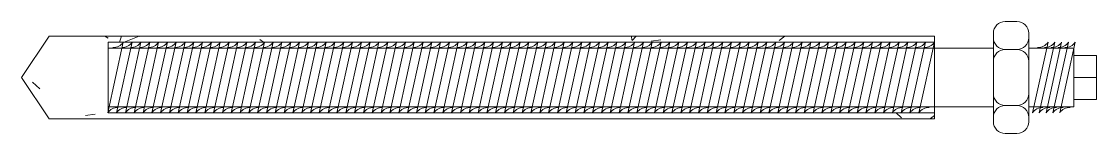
# Model space of a CAD drawing. Header units: metres. Extents: x -155 to 27, y -10 to 10.
import ezdxf

# ---------------------------------------------------------------- set-up
doc = ezdxf.new("R2010")
doc.units = ezdxf.units.M
doc.layers.add('A-DETL-GENF', color=92, linetype='Continuous', lineweight=18)

# ---------------------------------------------------------------- blocks, each defined once
blk = doc.blocks.new('28 chemische ankers met bout-bout 2d - Anker M12-3186875-00_0 Basismaterialen')
at = {"layer": 'A-DETL-GENF', "lineweight": 5}
h = blk.add_hatch(dxfattribs=at)
h.set_pattern_fill('FP_719', color=256, style=0, pattern_type=2)
h.set_pattern_definition([(230, (-12060.363, 5351.42), (-36.4365, 3.18771), [3.81, -41.91]), (175, (-12060.363, 5351.42), (7.04845, -38.21172), [3.048, -33.528]), (280.451, (-12063.4, 5351.684), (-29.38857, -35.02294), [3.238, -35.618]), (226.184, (-12060.363, 5341.26), (-54.21606, 8.40837), [5.715, -62.865]), (276.636, (-12064.88, 5341.96), (-47.4805, -49.48544), [4.857, -53.427]), (171.184, (-12060.363, 5341.26), (-47.48106, -49.4846), [4.572, -50.292]), (201, (-12065.443, 5343.8), (-30.322646, 20.4528), [3.81, -41.91]), (146, (-12065.443, 5343.8), (-12.3607, -36.83788), [3.048, -33.528]), (251.451, (-12067.97, 5345.503), (-42.683285, -16.38389), [3.238, -35.618]), (217.5, (-12060.363, 5351.419), (-0.618067, -16.91082), [1.676, -31.445, 1.676, -32.36, -33.655]), (217.5, (-12060.363, 5351.419), (-0.618067, -16.91082), [-67.158, 1.676, -31.979]), (187.5, (-12060.363, 5351.419), (-13.364138, -20.03578), [1.676, -17.729, 1.676, -30.683, -12.827]), (187.5, (-12060.363, 5351.419), (-13.364138, -20.03578), [-51.765, 1.676, -11.151]), (147.5, (-12049.035, 5351.419), (-27.118159, 1.146059), [1.676, -11.024, 1.676, -37.948, -52.578]), (147.5, (-12049.035, 5351.419), (-27.118159, 1.146059), [-52.324, 1.676, -50.902]), (137.5, (-12043.955, 5351.42), (-29.62579, -5.08507), [1.676, -14.834, 1.676, -24.638, -37.338]), (137.5, (-12043.955, 5351.42), (-29.62579, -5.08507), [-42.824, 1.676, -35.662])])
h.paths.add_polyline_path([(-150, 7), (-154.69, 0), (-150, -7), (0, -7), (0, -6), (-140, -6), (-140, 6), (0, 6), (0, 7), (-51.11, 7)])
for p, q in [((12, 9.5), (14, 9.5)), ((10, 7.5), (10, -7.5)), ((16, 7.5), (16, -7.5)), ((-150, 7), (-154.69, 0)), ((0, 7), (-150, 7)), ((0, 7), (-150, 7)), ((-140.07, -6), (-137.44, 6)), ((-140, -6), (-140, 6)), ((-140, 6), (0, 6)), ((-138.58, -6), (-135.94, 6)), ((-137.08, -6), (-134.45, 6)), ((-135.59, -6), (-132.95, 6)), ((-134.09, -6), (-131.46, 6)), ((-132.6, -6), (-129.97, 6)), ((-131.11, -6), (-128.47, 6)), ((-129.61, -6), (-126.98, 6)), ((-128.12, -6), (-125.48, 6)), ((-126.62, -6), (-123.99, 6)), ((-125.13, -6), (-122.5, 6)), ((-123.64, -6), (-121, 6)), ((-122.14, -6), (-119.51, 6)), ((-120.65, -6), (-118.02, 6)), ((-119.16, -6), (-116.52, 6)), ((-117.66, -6), (-115.03, 6)), ((-116.17, -6), (-113.53, 6)), ((-114.67, -6), (-112.04, 6)), ((-113.18, -6), (-110.55, 6)), ((-111.69, -6), (-109.05, 6)), ((-110.19, -6), (-107.56, 6)), ((-108.7, -6), (-106.06, 6)), ((-107.2, -6), (-104.57, 6)), ((-105.71, -6), (-103.08, 6)), ((-104.22, -6), (-101.58, 6)), ((-102.72, -6), (-100.09, 6)), ((-101.23, -6), (-98.6, 6)), ((-99.73, -6), (-97.1, 6)), ((-98.24, -6), (-95.61, 6)), ((-96.75, -6), (-94.11, 6)), ((-95.25, -6), (-92.62, 6)), ((-93.76, -6), (-91.13, 6)), ((-92.27, -6), (-89.63, 6)), ((-90.77, -6), (-88.14, 6)), ((-89.28, -6), (-86.64, 6)), ((-87.78, -6), (-85.15, 6)), ((-86.29, -6), (-83.66, 6)), ((-84.8, -6), (-82.16, 6)), ((-83.3, -6), (-80.67, 6)), ((-81.81, -6), (-79.17, 6)), ((-80.31, -6), (-77.68, 6)), ((-78.82, -6), (-76.19, 6)), ((-77.33, -6), (-74.69, 6)), ((-75.83, -6), (-73.2, 6)), ((-74.34, -6), (-71.71, 6)), ((-72.85, -6), (-70.21, 6)), ((-71.35, -6), (-68.72, 6)), ((-69.86, -6), (-67.22, 6)), ((-68.36, -6), (-65.73, 6)), ((-66.87, -6), (-64.24, 6)), ((-65.38, -6), (-62.74, 6)), ((-63.88, -6), (-61.25, 6)), ((-62.39, -6), (-59.75, 6)), ((-60.89, -6), (-58.26, 6)), ((-59.4, -6), (-56.77, 6)), ((-57.91, -6), (-55.27, 6)), ((-56.41, -6), (-53.78, 6)), ((-54.92, -6), (-52.29, 6)), ((-53.43, -6), (-50.79, 6)), ((-51.93, -6), (-49.3, 6)), ((-50.44, -6), (-47.8, 6)), ((-48.94, -6), (-46.31, 6)), ((-47.45, -6), (-44.82, 6)), ((-45.96, -6), (-43.32, 6)), ((-44.46, -6), (-41.83, 6)), ((-42.97, -6), (-40.33, 6)), ((-41.47, -6), (-38.84, 6)), ((-39.98, -6), (-37.35, 6)), ((-38.49, -6), (-35.85, 6)), ((-36.99, -6), (-34.36, 6)), ((-35.5, -6), (-32.87, 6)), ((-34, -6), (-31.37, 6)), ((-32.51, -6), (-29.88, 6)), ((-31.02, -6), (-28.38, 6)), ((-29.52, -6), (-26.89, 6)), ((-28.03, -6), (-25.4, 6)), ((-26.54, -6), (-23.9, 6)), ((-25.04, -6), (-22.41, 6)), ((-23.55, -6), (-20.91, 6)), ((-22.05, -6), (-19.42, 6)), ((-20.56, -6), (-17.93, 6)), ((-19.07, -6), (-16.43, 6)), ((-17.57, -6), (-14.94, 6)), ((-16.08, -6), (-13.44, 6)), ((-14.58, -6), (-11.95, 6)), ((-13.09, -6), (-10.46, 6)), ((-11.6, -6), (-8.96, 6)), ((-10.1, -6), (-7.47, 6)), ((-8.61, -6), (-5.98, 6)), ((-7.12, -6), (-4.48, 6)), ((-5.62, -6), (-2.99, 6)), ((-4.13, -6), (-1.49, 6)), ((-2.63, -6), (0, 6)), ((0, 6), (0, 7)), ((0, 7), (0, 5)), ((16.62, -6), (19.26, 6)), ((17.78, -6), (20.41, 6)), ((18.93, -6), (21.56, 6)), ((20.08, -6), (22.72, 6)), ((21.24, -6), (23.87, 6)), ((0, 5), (-140, 5)), ((-140, 5), (-140, -5)), ((-140, -5), (-140, 5)), ((10, 5), (0, 5)), ((0, 5), (0, -5)), ((10, -5), (10, 5)), ((12, 4.75), (14, 4.75)), ((16, 5), (23.66, 5)), ((23.66, 5), (23.66, -5)), ((23.66, 3.75), (27.47, 3.75)), ((27.47, 3.75), (27.47, -3.75)), ((-154.69, 0), (-150, -7)), ((23.66, 0), (27.47, 0)), ((-140, -5), (0, -5)), ((0, -5), (10, -5)), ((0, -6.25), (0, -5)), ((12, -4.75), (14, -4.75)), ((16, -5), (23.66, -5)), ((23.66, -3.75), (27.47, -3.75)), ((-150, -7), (0, -7)), ((0, -6), (-140, -6)), ((0, -7), (0, -6)), ((12, -9.5), (14, -9.5))]:
    blk.add_line(p, q, dxfattribs=at)
for centre, radius, start, end in [((12, 7.5), 2, 90, 180), ((14, 7.5), 2, 360, 90), ((-139.19, 7.18), 2.12, 269.9283, 326.0429), ((-137.7, 7.18), 2.12, 269.9283, 326.0429), ((-136.21, 7.18), 2.12, 269.9283, 326.0429), ((-134.71, 7.18), 2.12, 269.9283, 326.0429), ((-133.22, 7.18), 2.12, 269.9283, 326.0429), ((-131.73, 7.18), 2.12, 269.9283, 326.0429), ((-130.23, 7.18), 2.12, 269.9283, 326.0429), ((-128.74, 7.18), 2.12, 269.9283, 326.0429), ((-127.24, 7.18), 2.12, 269.9283, 326.0429), ((-125.75, 7.18), 2.12, 269.9283, 326.0429), ((-124.26, 7.18), 2.12, 269.9283, 326.0429), ((-122.76, 7.18), 2.12, 269.9283, 326.0429), ((-121.27, 7.18), 2.12, 269.9283, 326.0429), ((-119.77, 7.18), 2.12, 269.9283, 326.0429), ((-118.28, 7.18), 2.12, 269.9283, 326.0429), ((-116.79, 7.18), 2.12, 269.9283, 326.0429), ((-115.29, 7.18), 2.12, 269.9283, 326.0429), ((-113.8, 7.18), 2.12, 269.9283, 326.0429), ((-112.31, 7.18), 2.12, 269.9283, 326.0429), ((-110.81, 7.18), 2.12, 269.9283, 326.0429), ((-109.32, 7.18), 2.12, 269.9283, 326.0429), ((-107.82, 7.18), 2.12, 269.9283, 326.0429), ((-106.33, 7.18), 2.12, 269.9283, 326.0429), ((-104.84, 7.18), 2.12, 269.9283, 326.0429), ((-103.34, 7.18), 2.12, 269.9283, 326.0429), ((-101.85, 7.18), 2.12, 269.9283, 326.0429), ((-100.35, 7.18), 2.12, 269.9283, 326.0429), ((-98.86, 7.18), 2.12, 269.9283, 326.0429), ((-97.37, 7.18), 2.12, 269.9283, 326.0429), ((-95.87, 7.18), 2.12, 269.9283, 326.0429), ((-94.38, 7.18), 2.12, 269.9283, 326.0429), ((-92.88, 7.18), 2.12, 269.9283, 326.0429), ((-91.39, 7.18), 2.12, 269.9283, 326.0429), ((-89.9, 7.18), 2.12, 269.9283, 326.0429), ((-88.4, 7.18), 2.12, 269.9283, 326.0429), ((-86.91, 7.18), 2.12, 269.9283, 326.0429), ((-85.42, 7.18), 2.12, 269.9283, 326.0429), ((-83.92, 7.18), 2.12, 269.9283, 326.0429), ((-82.43, 7.18), 2.12, 269.9283, 326.0429), ((-80.93, 7.18), 2.12, 269.9283, 326.0429), ((-79.44, 7.18), 2.12, 269.9283, 326.0429), ((-77.95, 7.18), 2.12, 269.9283, 326.0429), ((-76.45, 7.18), 2.12, 269.9283, 326.0429), ((-74.96, 7.18), 2.12, 269.9283, 326.0429), ((-73.46, 7.18), 2.12, 269.9283, 326.0429), ((-71.97, 7.18), 2.12, 269.9283, 326.0429), ((-70.48, 7.18), 2.12, 269.9283, 326.0429), ((-68.98, 7.18), 2.12, 269.9283, 326.0429), ((-67.49, 7.18), 2.12, 269.9283, 326.0429), ((-66, 7.18), 2.12, 269.9283, 326.0429), ((-64.5, 7.18), 2.12, 269.9283, 326.0429), ((-63.01, 7.18), 2.12, 269.9283, 326.0429), ((-61.51, 7.18), 2.12, 269.9283, 326.0429), ((-60.02, 7.18), 2.12, 269.9283, 326.0429), ((-58.53, 7.18), 2.12, 269.9283, 326.0429), ((-57.03, 7.18), 2.12, 269.9283, 326.0429), ((-55.54, 7.18), 2.12, 269.9283, 326.0429), ((-54.04, 7.18), 2.12, 269.9283, 326.0429), ((-52.55, 7.18), 2.12, 269.9283, 326.0429), ((-51.06, 7.18), 2.12, 269.9283, 326.0429), ((-49.56, 7.18), 2.12, 269.9283, 326.0429), ((-48.07, 7.18), 2.12, 269.9283, 326.0429), ((-46.58, 7.18), 2.12, 269.9283, 326.0429), ((-45.08, 7.18), 2.12, 269.9283, 326.0429), ((-43.59, 7.18), 2.12, 269.9283, 326.0429), ((-42.09, 7.18), 2.12, 269.9283, 326.0429), ((-40.6, 7.18), 2.12, 269.9283, 326.0429), ((-39.11, 7.18), 2.12, 269.9283, 326.0429), ((-37.61, 7.18), 2.12, 269.9283, 326.0429), ((-36.12, 7.18), 2.12, 269.9283, 326.0429), ((-34.62, 7.18), 2.12, 269.9283, 326.0429), ((-33.13, 7.18), 2.12, 269.9283, 326.0429), ((-31.64, 7.18), 2.12, 269.9283, 326.0429), ((-30.14, 7.18), 2.12, 269.9283, 326.0429), ((-28.65, 7.18), 2.12, 269.9283, 326.0429), ((-27.15, 7.18), 2.12, 269.9283, 326.0429), ((-25.66, 7.18), 2.12, 269.9283, 326.0429), ((-24.17, 7.18), 2.12, 269.9283, 326.0429), ((-22.67, 7.18), 2.12, 269.9283, 326.0429), ((-21.18, 7.18), 2.12, 269.9283, 326.0429), ((-19.69, 7.18), 2.12, 269.9283, 326.0429), ((-18.19, 7.18), 2.12, 269.9283, 326.0429), ((-16.7, 7.18), 2.12, 269.9283, 326.0429), ((-15.2, 7.18), 2.12, 269.9283, 326.0429), ((-13.71, 7.18), 2.12, 269.9283, 326.0429), ((-12.22, 7.18), 2.12, 269.9283, 326.0429), ((-10.72, 7.18), 2.12, 269.9283, 326.0429), ((-9.23, 7.18), 2.12, 269.9283, 326.0429), ((-7.73, 7.18), 2.12, 269.9283, 326.0429), ((-6.24, 7.18), 2.12, 269.9283, 326.0429), ((-4.75, 7.18), 2.12, 269.9283, 326.0429), ((-3.25, 7.18), 2.12, 269.9283, 326.0429), ((-1.76, 7.18), 2.12, 269.9283, 326.0429), ((12, 6.75), 2, 180, 270), ((14, 6.75), 2, 270, 0), ((17.5, 7.18), 2.12, 269.9283, 326.0429), ((18.65, 7.18), 2.12, 269.9283, 326.0429), ((19.81, 7.18), 2.12, 269.9283, 326.0429), ((20.96, 7.18), 2.12, 269.9283, 326.0429), ((22.11, 7.18), 2.12, 269.9283, 326.0429), ((12, 2.75), 2, 90, 180), ((14, 2.75), 2, 360, 90), ((12, -2.75), 2, 180, 270), ((14, -2.75), 2, 270, 0), ((-138.31, -7.18), 2.12, 89.9283, 146.0429), ((-136.82, -7.18), 2.12, 89.9283, 146.0429), ((-135.32, -7.18), 2.12, 89.9283, 146.0429), ((-133.83, -7.18), 2.12, 89.9283, 146.0429), ((-132.33, -7.18), 2.12, 89.9283, 146.0429), ((-130.84, -7.18), 2.12, 89.9283, 146.0429), ((-129.35, -7.18), 2.12, 89.9283, 146.0429), ((-127.85, -7.18), 2.12, 89.9283, 146.0429), ((-126.36, -7.18), 2.12, 89.9283, 146.0429), ((-124.87, -7.18), 2.12, 89.9283, 146.0429), ((-123.37, -7.18), 2.12, 89.9283, 146.0429), ((-121.88, -7.18), 2.12, 89.9283, 146.0429), ((-120.38, -7.18), 2.12, 89.9283, 146.0429), ((-118.89, -7.18), 2.12, 89.9283, 146.0429), ((-117.4, -7.18), 2.12, 89.9283, 146.0429), ((-115.9, -7.18), 2.12, 89.9283, 146.0429), ((-114.41, -7.18), 2.12, 89.9283, 146.0429), ((-112.91, -7.18), 2.12, 89.9283, 146.0429), ((-111.42, -7.18), 2.12, 89.9283, 146.0429), ((-109.93, -7.18), 2.12, 89.9283, 146.0429), ((-108.43, -7.18), 2.12, 89.9283, 146.0429), ((-106.94, -7.18), 2.12, 89.9283, 146.0429), ((-105.45, -7.18), 2.12, 89.9283, 146.0429), ((-103.95, -7.18), 2.12, 89.9283, 146.0429), ((-102.46, -7.18), 2.12, 89.9283, 146.0429), ((-100.96, -7.18), 2.12, 89.9283, 146.0429), ((-99.47, -7.18), 2.12, 89.9283, 146.0429), ((-97.98, -7.18), 2.12, 89.9283, 146.0429), ((-96.48, -7.18), 2.12, 89.9283, 146.0429), ((-94.99, -7.18), 2.12, 89.9283, 146.0429), ((-93.49, -7.18), 2.12, 89.9283, 146.0429), ((-92, -7.18), 2.12, 89.9283, 146.0429), ((-90.51, -7.18), 2.12, 89.9283, 146.0429), ((-89.01, -7.18), 2.12, 89.9283, 146.0429), ((-87.52, -7.18), 2.12, 89.9283, 146.0429), ((-86.02, -7.18), 2.12, 89.9283, 146.0429), ((-84.53, -7.18), 2.12, 89.9283, 146.0429), ((-83.04, -7.18), 2.12, 89.9283, 146.0429), ((-81.54, -7.18), 2.12, 89.9283, 146.0429), ((-80.05, -7.18), 2.12, 89.9283, 146.0429), ((-78.56, -7.18), 2.12, 89.9283, 146.0429), ((-77.06, -7.18), 2.12, 89.9283, 146.0429), ((-75.57, -7.18), 2.12, 89.9283, 146.0429), ((-74.07, -7.18), 2.12, 89.9283, 146.0429), ((-72.58, -7.18), 2.12, 89.9283, 146.0429), ((-71.09, -7.18), 2.12, 89.9283, 146.0429), ((-69.59, -7.18), 2.12, 89.9283, 146.0429), ((-68.1, -7.18), 2.12, 89.9283, 146.0429), ((-66.6, -7.18), 2.12, 89.9283, 146.0429), ((-65.11, -7.18), 2.12, 89.9283, 146.0429), ((-63.62, -7.18), 2.12, 89.9283, 146.0429), ((-62.12, -7.18), 2.12, 89.9283, 146.0429), ((-60.63, -7.18), 2.12, 89.9283, 146.0429), ((-59.14, -7.18), 2.12, 89.9283, 146.0429), ((-57.64, -7.18), 2.12, 89.9283, 146.0429), ((-56.15, -7.18), 2.12, 89.9283, 146.0429), ((-54.65, -7.18), 2.12, 89.9283, 146.0429), ((-53.16, -7.18), 2.12, 89.9283, 146.0429), ((-51.67, -7.18), 2.12, 89.9283, 146.0429), ((-50.17, -7.18), 2.12, 89.9283, 146.0429), ((-48.68, -7.18), 2.12, 89.9283, 146.0429), ((-47.18, -7.18), 2.12, 89.9283, 146.0429), ((-45.69, -7.18), 2.12, 89.9283, 146.0429), ((-44.2, -7.18), 2.12, 89.9283, 146.0429), ((-42.7, -7.18), 2.12, 89.9283, 146.0429), ((-41.21, -7.18), 2.12, 89.9283, 146.0429), ((-39.72, -7.18), 2.12, 89.9283, 146.0429), ((-38.22, -7.18), 2.12, 89.9283, 146.0429), ((-36.73, -7.18), 2.12, 89.9283, 146.0429), ((-35.23, -7.18), 2.12, 89.9283, 146.0429), ((-33.74, -7.18), 2.12, 89.9283, 146.0429), ((-32.25, -7.18), 2.12, 89.9283, 146.0429), ((-30.75, -7.18), 2.12, 89.9283, 146.0429), ((-29.26, -7.18), 2.12, 89.9283, 146.0429), ((-27.76, -7.18), 2.12, 89.9283, 146.0429), ((-26.27, -7.18), 2.12, 89.9283, 146.0429), ((-24.78, -7.18), 2.12, 89.9283, 146.0429), ((-23.28, -7.18), 2.12, 89.9283, 146.0429), ((-21.79, -7.18), 2.12, 89.9283, 146.0429), ((-20.29, -7.18), 2.12, 89.9283, 146.0429), ((-18.8, -7.18), 2.12, 89.9283, 146.0429), ((-17.31, -7.18), 2.12, 89.9283, 146.0429), ((-15.81, -7.18), 2.12, 89.9283, 146.0429), ((-14.32, -7.18), 2.12, 89.9283, 146.0429), ((-12.83, -7.18), 2.12, 89.9283, 146.0429), ((-11.33, -7.18), 2.12, 89.9283, 146.0429), ((-9.84, -7.18), 2.12, 89.9283, 146.0429), ((-8.34, -7.18), 2.12, 89.9283, 146.0429), ((-6.85, -7.18), 2.12, 89.9283, 146.0429), ((-5.36, -7.18), 2.12, 89.9283, 146.0429), ((-3.86, -7.18), 2.12, 89.9283, 146.0429), ((-2.37, -7.18), 2.12, 89.9283, 146.0429), ((-0.87, -7.18), 2.12, 89.9283, 146.0429), ((12, -6.75), 2, 90, 180), ((14, -6.75), 2, 360, 90), ((18.38, -7.18), 2.12, 89.9283, 146.0429), ((19.54, -7.18), 2.12, 89.9283, 146.0429), ((20.69, -7.18), 2.12, 89.9283, 146.0429), ((21.84, -7.18), 2.12, 89.9283, 146.0429), ((23, -7.18), 2.12, 89.9283, 146.0429), ((12, -7.5), 2, 180, 270), ((14, -7.5), 2, 270, 0)]:
    blk.add_arc(centre, radius, start, end, dxfattribs=at)

msp = doc.modelspace()

# ---------------------------------------------------------------- block references
msp.add_blockref('28 chemische ankers met bout-bout 2d - Anker M12-3186875-00_0 Basismaterialen', (0, 0))

doc.saveas('drawing.dxf')
